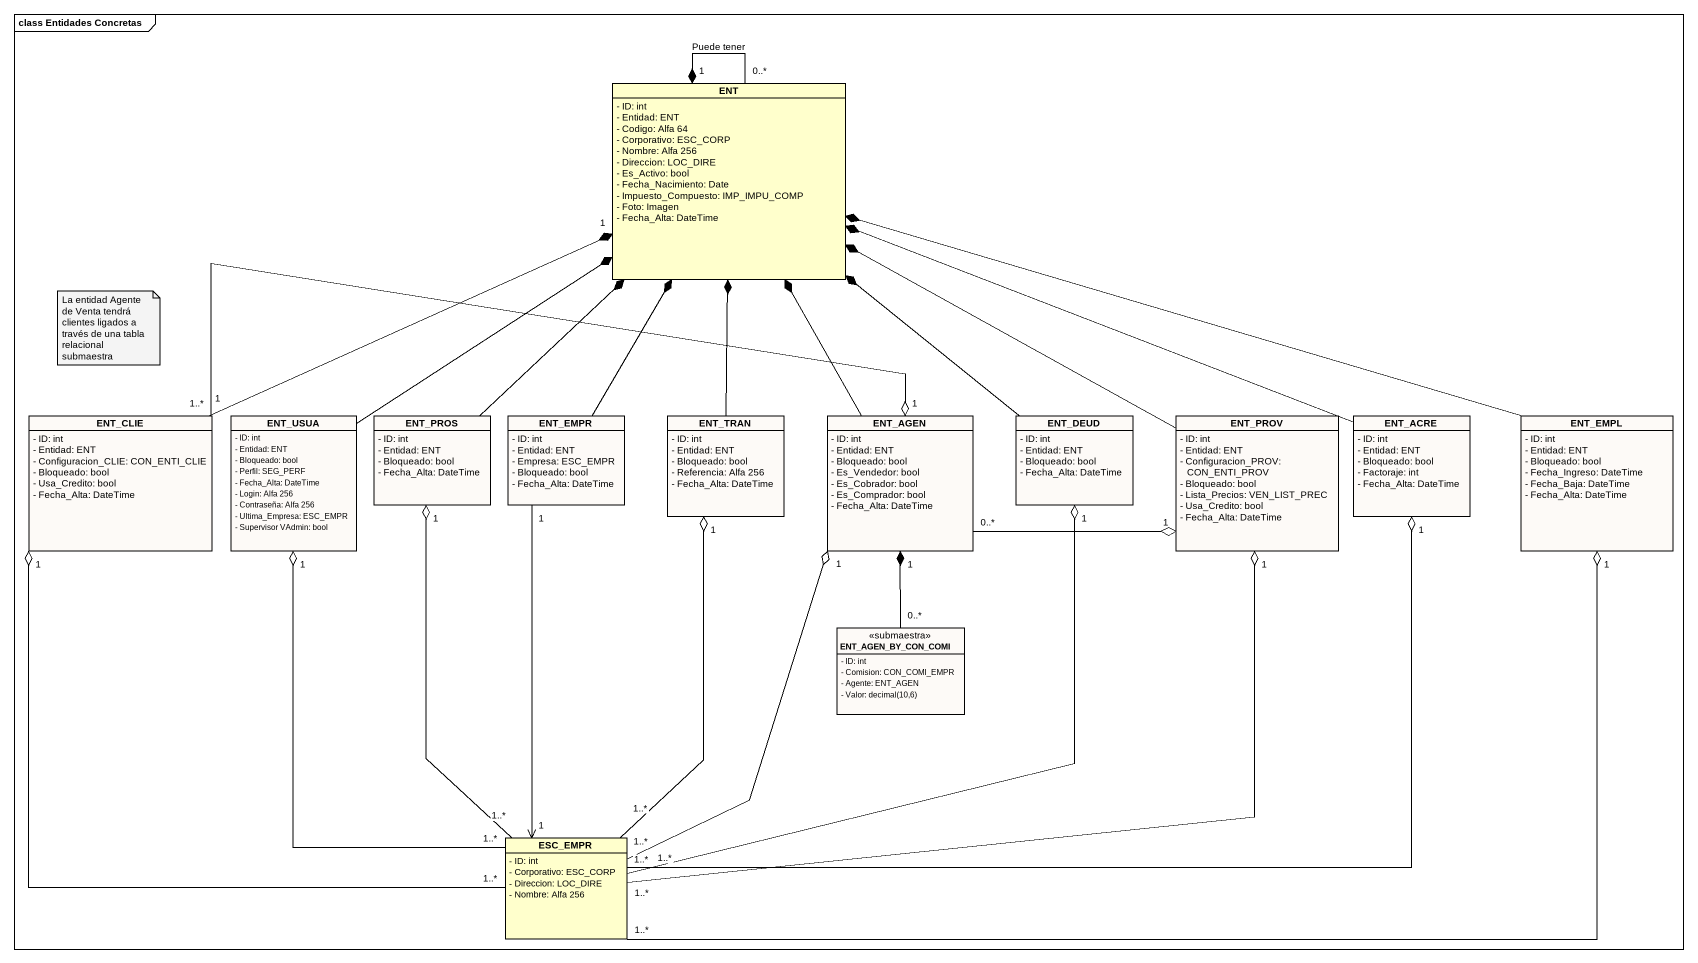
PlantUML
@startuml
mainframe class Entidades Concretas
hide circle
hide empty members
skinparam classAttributeIconSize 0
class ENT {
  - ID: int
  - Entidad: ENT
  - Codigo: Alfa 64
  - Corporativo: ESC_CORP
  - Nombre: Alfa 256
  - Direccion: LOC_DIRE
  - Es_Activo: bool
  - Fecha_Nacimiento: Date
  - Impuesto_Compuesto: IMP_IMPU_COMP
  - Foto: Imagen
  - Fecha_Alta: DateTime
}
class ENT_CLIE #FDFAF7 {
  - ID: int
  - Entidad: ENT
  - Configuracion_CLIE: CON_ENTI_CLIE
  - Bloqueado: bool
  - Usa_Credito: bool
  - Fecha_Alta: DateTime
}
class ENT_USUA #FDFAF7 {
  - ID: int
  - Entidad: ENT
  - Bloqueado: bool
  - Perfil: SEG_PERF
  - Fecha_Alta: DateTime
  - Login: Alfa 256
  - Contraseña: Alfa 256
  - Ultima_Empresa: ESC_EMPR
  - Supervisor VAdmin: bool
}
class ENT_PROS #FDFAF7 {
  - ID: int
  - Entidad: ENT
  - Bloqueado: bool
  - Fecha_Alta: DateTime
}
class ENT_EMPR #FDFAF7 {
  - ID: int
  - Entidad: ENT
  - Empresa: ESC_EMPR
  - Bloqueado: bool
  - Fecha_Alta: DateTime
}
class ENT_TRAN #FDFAF7 {
  - ID: int
  - Entidad: ENT
  - Bloqueado: bool
  - Referencia: Alfa 256
  - Fecha_Alta: DateTime
}
class ENT_AGEN #FDFAF7 {
  - ID: int
  - Entidad: ENT
  - Bloqueado: bool
  - Es_Vendedor: bool
  - Es_Cobrador: bool
  - Es_Comprador: bool
  - Fecha_Alta: DateTime
}
class ENT_DEUD #FDFAF7 {
  - ID: int
  - Entidad: ENT
  - Bloqueado: bool
  - Fecha_Alta: DateTime
}
class ENT_PROV #FDFAF7 {
  - ID: int
  - Entidad: ENT
  - Configuracion_PROV: CON_ENTI_PROV
  - Bloqueado: bool
  - Lista_Precios: VEN_LIST_PREC
  - Usa_Credito: bool
  - Fecha_Alta: DateTime
}
class ENT_ACRE #FDFAF7 {
  - ID: int
  - Entidad: ENT
  - Bloqueado: bool
  - Factoraje: int
  - Fecha_Alta: DateTime
}
class ENT_EMPL #FDFAF7 {
  - ID: int
  - Entidad: ENT
  - Bloqueado: bool
  - Fecha_Ingreso: DateTime
  - Fecha_Baja: DateTime
  - Fecha_Alta: DateTime
}
class ENT_AGEN_BY_CON_COMI <<submaestra>> #FDFAF7 {
  - ID: int
  - Comision: CON_COMI_EMPR
  - Agente: ENT_AGEN
  {field} - Valor: decimal(10,6)
}
class ESC_EMPR {
  - ID: int
  - Corporativo: ESC_CORP
  - Direccion: LOC_DIRE
  - Nombre: Alfa 256
}
ENT "0..*" --* "1" ENT : Puede tener
ENT_CLIE "1" -right-* "1" ENT
ENT_CLIE "1..*" -right-o "1" ENT_AGEN
ENT_USUA -up-* ENT
ENT_PROS -up-* ENT
ENT_EMPR -up-* ENT
ENT_EMPR "1" --> "1" ESC_EMPR
ENT_TRAN -up-* ENT
ENT_AGEN -up-* ENT
ENT_AGEN "0..*" -right-o "1" ENT_PROV
ENT_DEUD -up-* ENT
ENT_PROV -left-* ENT
ENT_ACRE -left-* ENT
ENT_EMPL -left-* ENT
ENT_AGEN_BY_CON_COMI "0..*" -up-* "1" ENT_AGEN
ESC_EMPR "1..*" -up-o "1" ENT_CLIE
ESC_EMPR "1..*" -up-o "1" ENT_USUA
ESC_EMPR "1..*" -up-o "1" ENT_PROS
ESC_EMPR "1..*" -up-o "1" ENT_TRAN
ESC_EMPR "1..*" -up-o "1" ENT_AGEN
ESC_EMPR "1..*" -up-o "1" ENT_DEUD
ESC_EMPR "1..*" -right-o "1" ENT_PROV
ESC_EMPR "1..*" -right-o "1" ENT_ACRE
ESC_EMPR "1..*" -right-o "1" ENT_EMPL
note as N1
  La entidad Agente de Venta tendrá clientes ligados a través de una tabla relacional submaestra
end note
@enduml
